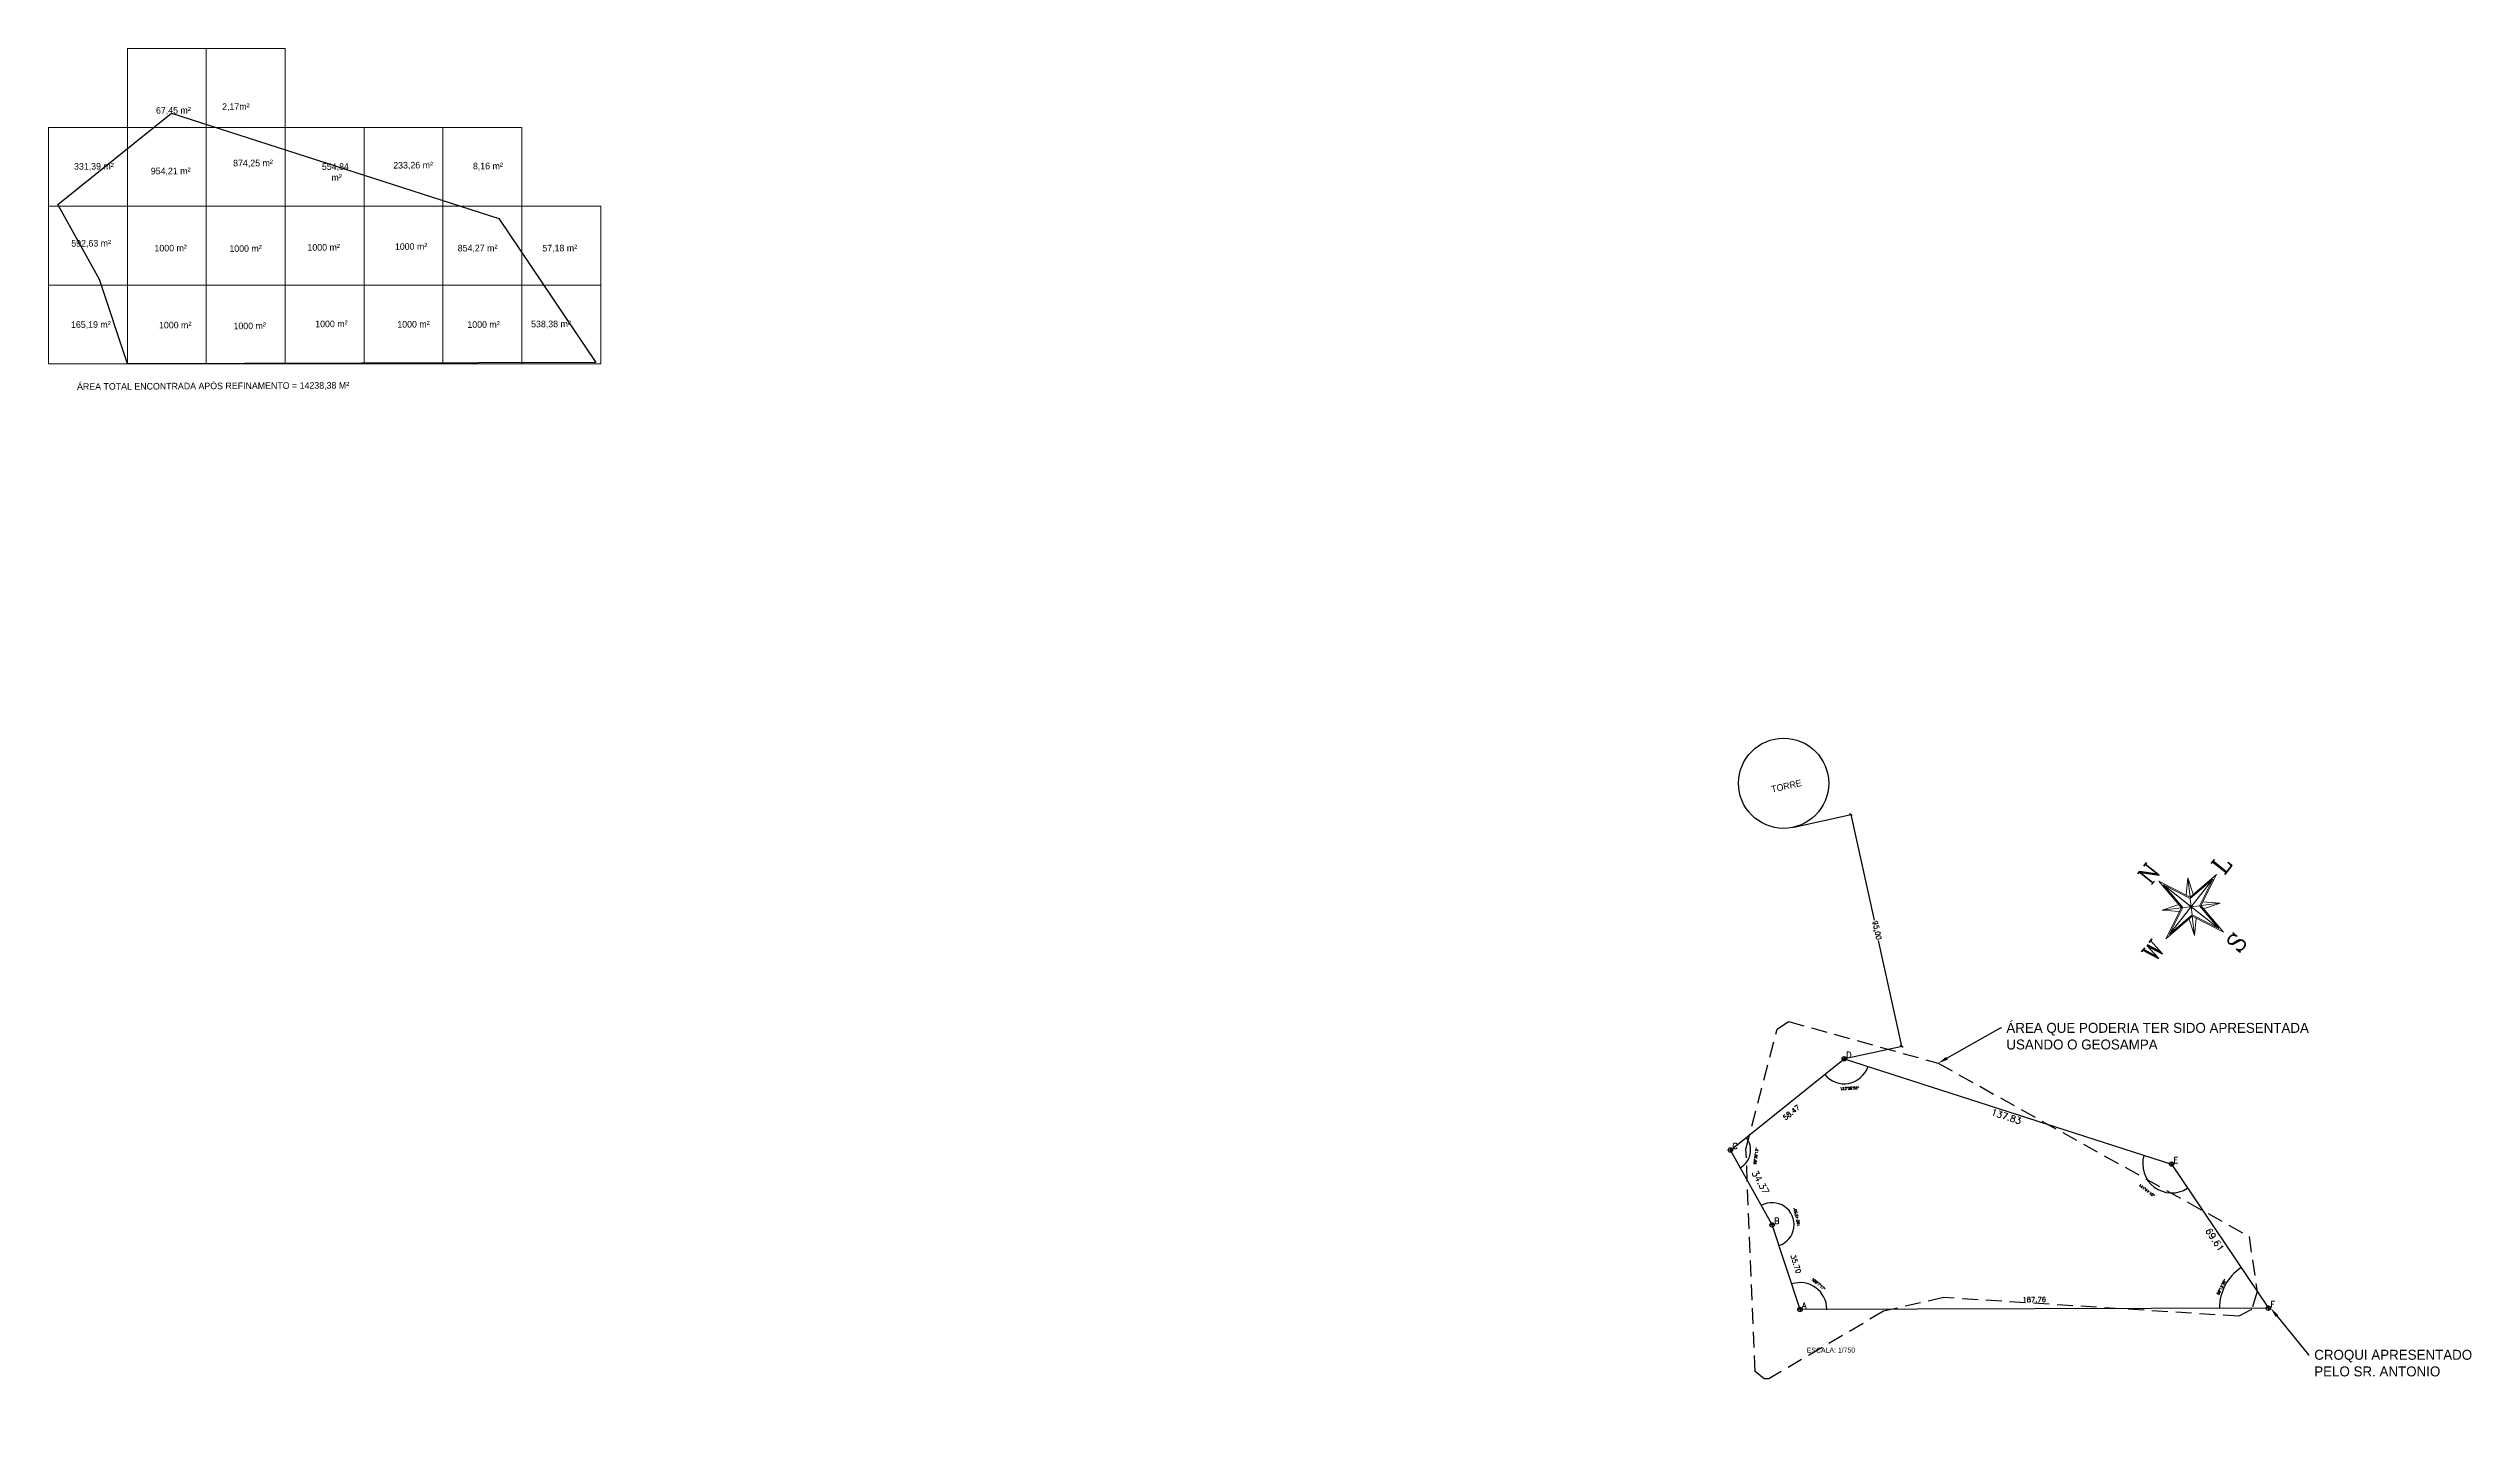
# Model space of a CAD drawing. Header units: millimetres. Extents: x -127 to 4076, y -110 to 475.
# Drawn here: x 1855 to 2827, y -110 to 444 of the extents above; entities that cross this region are included whole.
import ezdxf
from ezdxf import colors
from ezdxf.entities.mleader import LeaderData, LeaderLine
from ezdxf.enums import TextEntityAlignment as Align
from ezdxf.math import Vec2, Vec3

# ---------------------------------------------------------------- set-up
doc = ezdxf.new("R2010")
doc.units = ezdxf.units.MM
doc.linetypes.add('DASHED2', pattern=[9.525, 6.35, -3.175])
doc.layers.add('AR-AUX', color=1, linetype='Continuous')
doc.layers.add('AR-COB', color=1, linetype='Continuous')
doc.layers.add('ROSA_DOS_VENTOS', color=7, linetype='Continuous', lineweight=0)
doc.layers.add('TXT2', color=2, linetype='Continuous', lineweight=20)
doc.styles.add('Romans', font='romans.shx')
doc.styles.add('RS', font='romans.shx')
doc.styles.add('TEXTO_DO_NORTE', font='')
doc.styles.get('TEXTO_DO_NORTE').set_extended_font_data('Complex', bold=True)
doc.dimstyles.new('interno', dxfattribs={"dimtxt": 0.1, "dimasz": 0.08, "dimexe": 0.04, "dimexo": 0.1, "dimgap": 0, "dimtad": 1, "dimzin": 0, "dimdsep": 46, "dimtxsty": 'RS', "dimblk1": 'OBLIQUE', "dimblk2": 'OBLIQUE', "dimsah": 1, "dimcen": 0, "dimdle": 0.04, "dimse1": 1, "dimse2": 1, "dimsd1": 1, "dimsd2": 1, "dimaunit": 1, "dimadec": 3, "dimazin": 0, "dimtfac": 12.5, "dimtix": 1, "dimtmove": 2, "dimatfit": 3, "dimfxl": 1, "dimtolj": 1, "dimtzin": 0, "dimarcsym": 0})
doc.dimstyles.new('M-100', dxfattribs={"dimtxt": 2, "dimasz": 1, "dimexe": 0.15, "dimexo": 0.25, "dimgap": 0.16, "dimtad": 0, "dimzin": 1, "dimtxsty": 'Romans', "dimblk": 'OBLIQUE', "dimcen": 0.9, "dimclrd": 256, "dimclre": 256, "dimclrt": 256, "dimaunit": 1, "dimadec": 3, "dimazin": 0, "dimtfac": 1, "dimtmove": 0, "dimatfit": 3, "dimldrblk": 'OBLIQUE', "dimfxl": 1, "dimarcsym": 0})

# ---------------------------------------------------------------- blocks, each defined once
blk = doc.blocks.new('*D45')
at = {"layer": 'Defpoints', "color": 0, "transparency": 16777216}
for p in [(2745.11, -58.15), (2557.36, -61.42), (2745.12, -60.88)]:
    blk.add_point(p, dxfattribs=at)
at = {"layer": 'AR-AUX', "color": 0, "transparency": 16777216, "insert": (2651.23, -57.42), "char_height": 0.1, "attachment_point": 5, "rotation": 0.16481, "style": 'RS'}
blk.add_mtext('\\A1;{\\H20x;187.76}', dxfattribs=at)
blk = doc.blocks.new('_OBLIQUE')
at = {"color": 0, "linetype": 'ByBlock'}
blk.add_line((-0.5, -0.5), (0.5, 0.5), dxfattribs=at)
blk = doc.blocks.new('*D46')
at = {"layer": 'Defpoints', "color": 0, "transparency": 16777216}
for p in [(2546.16, -27.53), (2549.15, -26.54), (2557.36, -61.42)]:
    blk.add_point(p, dxfattribs=at)
at = {"layer": 'AR-AUX', "color": 0, "transparency": 16777216, "insert": (2555.7, -43.18), "char_height": 0.1, "attachment_point": 5, "rotation": 288.28617, "style": 'RS'}
blk.add_mtext('\\A1;{\\H20x;35.70}', dxfattribs=at)
blk = doc.blocks.new('*D47')
at = {"layer": 'Defpoints', "color": 0, "transparency": 16777216}
for p in [(2529.46, 2.51), (2532.02, 3.93), (2546.16, -27.53)]:
    blk.add_point(p, dxfattribs=at)
at = {"layer": 'AR-AUX', "color": 0, "transparency": 16777216, "insert": (2541.52, -10.44), "char_height": 0.1, "attachment_point": 5, "rotation": 299.06823, "style": 'RS'}
blk.add_mtext('\\A1;{\\H26.421x;34.37}', dxfattribs=at)
blk = doc.blocks.new('*D48')
at = {"layer": 'Defpoints', "color": 0, "transparency": 16777216}
for p in [(2575.08, 39.09), (2577.14, 36.52), (2529.46, 2.51)]:
    blk.add_point(p, dxfattribs=at)
at = {"layer": 'AR-AUX', "color": 0, "transparency": 16777216, "insert": (2553.9, 17.57), "char_height": 0.1, "attachment_point": 5, "rotation": 38.72187, "style": 'RS'}
blk.add_mtext('\\A1;{\\H20x;58.47}', dxfattribs=at)
blk = doc.blocks.new('*D49')
at = {"layer": 'Defpoints', "color": 0, "transparency": 16777216}
for p in [(2575.08, 39.09), (2705.23, -6.42), (2706.29, -3.11)]:
    blk.add_point(p, dxfattribs=at)
at = {"layer": 'AR-AUX', "color": 0, "transparency": 16777216, "insert": (2640.03, 15.94), "char_height": 0.1, "attachment_point": 5, "rotation": 342.17043, "style": 'RS'}
blk.add_mtext('\\A1;{\\H26.421x;137.83}', dxfattribs=at)
blk = doc.blocks.new('*D50')
at = {"layer": 'Defpoints', "color": 0, "transparency": 16777216}
for p in [(2706.29, -3.11), (2741.94, -63.02), (2745.12, -60.88)]:
    blk.add_point(p, dxfattribs=at)
at = {"layer": 'AR-AUX', "color": 0, "transparency": 16777216, "insert": (2723.62, -33.4), "char_height": 0.1, "attachment_point": 5, "rotation": 303.90641, "style": 'RS'}
blk.add_mtext('\\A1;{\\H26.421x;69.61}', dxfattribs=at)
blk = doc.blocks.new('_Dot')
at = {"layer": 'AR-COB', "color": 0, "lineweight": -2}
blk.add_line((-0.5, 0), (-1, 0), dxfattribs=at)
at = {"layer": 'AR-COB', "color": 0, "const_width": 0.5}
blk.add_lwpolyline([(-0.25, 0, 1), (0.25, 0, 1)], format="xyb", close=True, dxfattribs=at)
blk = doc.blocks.new('*D61')
at = {"layer": 'AR-AUX', "lineweight": -2, "transparency": 16777216}
for p, q in [((2554.91, 131.92), (2577.89, 136.98)), ((2577.74, 136.95), (2587.06, 94.62)), ((2598.16, 44.17), (2588.85, 86.5)), ((2575.33, 39.14), (2598.31, 44.2))]:
    blk.add_line(p, q, dxfattribs=at)
at = {"layer": 'Defpoints', "color": 0, "transparency": 16777216}
for p in [(2554.66, 131.87), (2575.08, 39.09), (2598.16, 44.17)]:
    blk.add_point(p, dxfattribs=at)
at = {"layer": 'AR-AUX', "lineweight": -2, "transparency": 16777216}
for p, rotation in [((2577.74, 136.95), 102.4114295437728), ((2598.16, 44.17), 282.4114295437728)]:
    blk.add_blockref('_OBLIQUE', p, dxfattribs=dict(at, rotation=rotation))
at = {"layer": 'AR-AUX', "transparency": 16777216, "insert": (2587.95, 90.56), "char_height": 2, "attachment_point": 5, "rotation": 282.41143, "style": 'Romans'}
blk.add_mtext('95,00', dxfattribs=at)

msp = doc.modelspace()

# ---------------------------------------------------------------- linework, layer by layer
for p, q in [((2575.962, 39.089), (2574.201, 39.089)), ((2575.081, 39.969), (2575.081, 38.209)), ((2530.344, 2.513), (2528.583, 2.513)), ((2529.463, 3.394), (2529.463, 1.633)), ((2707.17, -3.112), (2705.409, -3.112)), ((2706.29, -2.232), (2706.29, -3.993)), ((2547.042, -27.527), (2545.281, -27.527)), ((2546.162, -26.647), (2546.162, -28.408)), ((2558.244, -61.425), (2556.483, -61.425)), ((2557.363, -60.544), (2557.363, -62.305)), ((2746.001, -60.885), (2744.24, -60.885)), ((2745.121, -60.004), (2745.121, -61.765))]:
    msp.add_line(p, q)
for centre in [(2575.081, 39.089), (2575.081, 39.089), (2529.463, 2.513), (2529.463, 2.513), (2706.29, -3.112), (2706.29, -3.112), (2546.162, -27.527), (2546.162, -27.527), (2557.363, -61.425), (2557.363, -61.425), (2745.121, -60.885), (2745.121, -60.885)]:
    msp.add_circle(centre, 0.88)
at = {"layer": 'AR-AUX'}
for points in [[(1859.032, 381.526), (1904.651, 418.102), (2035.859, 375.901), (2074.69, 318.128), (1886.932, 317.588), (1875.731, 351.486), (1859.032, 381.526)], [(2529.463, 2.513), (2575.081, 39.089), (2706.29, -3.112), (2745.121, -60.885), (2557.363, -61.425), (2546.162, -27.527), (2529.463, 2.513)]]:
    msp.add_lwpolyline(points, dxfattribs=at)
at = {"layer": 'AR-AUX', "linetype": 'DASHED2'}
msp.add_lwpolyline([(2548.171, 50.886), (2552.758, 54.035), (2612.741, 37.313), (2737.338, -32.098), (2740.574, -54.218), (2738.359, -61.408), (2733.286, -64.138), (2614.972, -56.614), (2590.832, -62.123), (2544.881, -89.243), (2542.98, -89.149), (2539.352, -86.23), (2535.714, 2.862), (2548.171, 50.886)], dxfattribs=at)
at = {"layer": 'AR-AUX'}
msp.add_circle((2550.778, 149.521), 18.075, dxfattribs=at)
for centre, radius, start, end in [((2575.081, 39.089), 10.033, 218.093702, 218.721872), ((2575.081, 39.089), 10.033, 219.350043, 341.542263), ((2529.463, 2.513), 8.118, 299.84459, 37.945515), ((2706.29, -3.112), 11.575, 162.714954, 303.36189), ((2529.463, 2.513), 8.118, 298.291877, 299.068233), ((2546.199, -27.394), 8.79, 287.781102, 119.70425), ((2745.121, -60.885), 19.627, 124.22752, 179.843696), ((2745.121, -60.885), 19.627, 123.585301, 123.90641), ((2557.363, -61.425), 10.777, 0.749636, 107.701335), ((2557.363, -61.425), 10.777, 359.579975, 0.164805)]:
    msp.add_arc(centre, radius, start, end, dxfattribs=at)
at = {"layer": 'ROSA_DOS_VENTOS'}
for p, q in [((2710.28, 99.599), (2701.194, 110.255)), ((2701.194, 110.255), (2713.68, 103.913)), ((2703.074, 108.774), (2725.2, 91.339)), ((2710.841, 99.665), (2703.074, 108.774)), ((2703.074, 108.774), (2713.746, 103.353)), ((2710.841, 99.665), (2703.074, 108.774)), ((2703.074, 108.774), (2714.137, 100.056)), ((2705.42, 88.993), (2722.855, 111.12)), ((2712.171, 104.68), (2712.765, 111.628)), ((2712.765, 111.628), (2713.68, 103.913)), ((2712.765, 111.628), (2714.968, 105.012)), ((2713.68, 103.913), (2724.336, 113)), ((2713.746, 103.353), (2722.855, 111.12)), ((2713.746, 103.353), (2722.855, 111.12)), ((2722.855, 111.12), (2714.137, 100.056)), ((2722.855, 111.12), (2717.434, 100.447)), ((2724.336, 113), (2717.994, 100.514)), ((2702.566, 98.684), (2709.182, 100.887)), ((2702.566, 98.684), (2710.28, 99.599)), ((2709.514, 98.09), (2702.566, 98.684)), ((2703.938, 87.113), (2710.28, 99.599)), ((2705.42, 88.993), (2714.137, 100.056)), ((2705.42, 88.993), (2710.841, 99.665)), ((2710.28, 99.599), (2709.514, 98.09)), ((2714.137, 100.056), (2710.841, 99.665)), ((2713.68, 103.913), (2712.171, 104.68)), ((2714.137, 100.056), (2713.746, 103.353)), ((2714.137, 100.056), (2717.434, 100.447)), ((2725.2, 91.339), (2714.137, 100.056)), ((2714.137, 100.056), (2714.528, 96.76)), ((2717.434, 100.447), (2725.2, 91.339)), ((2717.434, 100.447), (2725.2, 91.339)), ((2717.994, 100.514), (2718.761, 102.023)), ((2725.708, 101.429), (2717.994, 100.514)), ((2717.994, 100.514), (2727.081, 89.857)), ((2718.761, 102.023), (2725.708, 101.429)), ((2725.708, 101.429), (2719.093, 99.226)), ((2714.595, 96.199), (2703.938, 87.113)), ((2714.528, 96.76), (2705.42, 88.993)), ((2714.528, 96.76), (2705.42, 88.993)), ((2715.51, 88.485), (2713.307, 95.101)), ((2725.2, 91.339), (2714.528, 96.76)), ((2727.081, 89.857), (2714.595, 96.199)), ((2715.51, 88.485), (2714.595, 96.199)), ((2714.595, 96.199), (2716.104, 95.433)), ((2716.104, 95.433), (2715.51, 88.485))]:
    msp.add_line(p, q, dxfattribs=at)
at = {"layer": 'TXT2'}
for points in [[(1886.932, 412.448), (1918.552, 412.448), (1918.552, 444.068), (1886.932, 444.068)], [(1918.552, 412.448), (1950.172, 412.448), (1950.172, 444.068), (1918.552, 444.068)], [(1855.312, 380.828), (1886.932, 380.828), (1886.932, 412.448), (1855.312, 412.448)], [(1886.932, 380.828), (1918.552, 380.828), (1918.552, 412.448), (1886.932, 412.448)], [(1918.552, 380.828), (1950.172, 380.828), (1950.172, 412.448), (1918.552, 412.448)], [(1950.172, 380.828), (1981.792, 380.828), (1981.792, 412.448), (1950.172, 412.448)], [(1981.792, 380.828), (2013.412, 380.828), (2013.412, 412.448), (1981.792, 412.448)], [(2013.412, 380.828), (2045.032, 380.828), (2045.032, 412.448), (2013.412, 412.448)], [(1855.312, 349.208), (1886.932, 349.208), (1886.932, 380.828), (1855.312, 380.828)], [(1886.932, 349.208), (1918.552, 349.208), (1918.552, 380.828), (1886.932, 380.828)], [(1918.552, 349.208), (1950.172, 349.208), (1950.172, 380.828), (1918.552, 380.828)], [(1950.172, 349.208), (1981.792, 349.208), (1981.792, 380.828), (1950.172, 380.828)], [(1981.792, 349.208), (2013.412, 349.208), (2013.412, 380.828), (1981.792, 380.828)], [(2013.412, 349.208), (2045.032, 349.208), (2045.032, 380.828), (2013.412, 380.828)], [(2045.032, 349.208), (2076.652, 349.208), (2076.652, 380.828), (2045.032, 380.828)], [(1855.312, 317.588), (1886.932, 317.588), (1886.932, 349.208), (1855.312, 349.208)], [(1886.932, 317.588), (1918.552, 317.588), (1918.552, 349.208), (1886.932, 349.208)], [(1918.552, 317.588), (1950.172, 317.588), (1950.172, 349.208), (1918.552, 349.208)], [(1950.172, 317.588), (1981.792, 317.588), (1981.792, 349.208), (1950.172, 349.208)], [(1981.792, 317.588), (2013.412, 317.588), (2013.412, 349.208), (1981.792, 349.208)], [(2013.412, 317.588), (2045.032, 317.588), (2045.032, 349.208), (2013.412, 349.208)], [(2045.032, 317.588), (2076.652, 317.588), (2076.652, 349.208), (2045.032, 349.208)]]:
    msp.add_lwpolyline(points, close=True, dxfattribs=at)

# ---------------------------------------------------------------- block references
at = {"layer": 'AR-AUX'}
for p, xscale, yscale, zscale, rotation in [((2567.254, 32.813), 0.11, 0.11, 0.11, 129.0359572804586), ((2584.633, 36.017), 0.1100000000000001, 0.1100000000000001, 0.1100000000000001, 71.85634832480365), ((2535.797, 7.591), 0.1100000000000001, 0.1100000000000001, 0.1100000000000001, 128.3336936749367), ((2695.271, 0.432), 0.1100000000000001, 0.1100000000000001, 0.1100000000000001, 72.44269360541918), ((2533.407, -4.582), 0.11, 0.11, 0.11, 209.4564116914195), ((2712.746, -12.718), 0.1100000000000001, 0.1100000000000001, 0.1100000000000001, 33.63415033384133), ((2541.844, -19.759), 0.11, 0.11, 0.11, 209.0719627808283), ((2548.884, -35.764), 0.1100000000000001, 0.1100000000000001, 0.1100000000000001, 197.8642142617767), ((2734.172, -44.595), 0.1100000000000001, 0.1100000000000001, 0.1100000000000001, 34.06696527673762), ((2553.982, -51.192), 0.11, 0.11, 0.11, 197.9937501103554), ((2568.14, -61.394), 0.11, 0.11, 0.11, 270.4572207714766), ((2725.493, -60.941), 0.1100000000000001, 0.1100000000000001, 0.1100000000000001, 270.0042505941647)]:
    msp.add_blockref('_Dot', p, dxfattribs=dict(at, xscale=xscale, yscale=yscale, zscale=zscale, rotation=rotation))

# ---------------------------------------------------------------- texts
at = {"attachment_point": 5}
for s, width, gutter_width, insert, char_height, rotation in [('67,45 m{\\fArial|b0|i0|c0|p34;²}', 17.39195, 0.661, (1905.407, 419.017), 2.64207, 0.273816), ('2,17m{\\fArial|b0|i0|c0|p34;²}', 17.39195, 0.661, (1930.446, 420.523), 2.64207, 0.273816), ('331,39 m{\\fArial|b0|i0|c0|p34;²}', 17.39195, 0.661, (1873.534, 396.599), 2.64207, 0.273816), ('874,25 m{\\fArial|b0|i0|c0|p34;²}', 17.39195, 0.661, (1937.317, 397.914), 2.64207, 0.273816), ('233,26 m{\\fArial|b0|i0|c0|p34;²}', 17.39195, 0.661, (2001.486, 397.042), 2.64207, 0.273816), ('8,16 m{\\fArial|b0|i0|c0|p34;²}', 17.39195, 0.661, (2031.456, 396.713), 2.64207, 0.273816), ('954,21 m{\\fArial|b0|i0|c0|p34;²}', 17.39195, 0.661, (1904.304, 394.721), 2.64207, 0.273816), ('554,84\\P m{\\fArial|b0|i0|c0|p34;²}', 17.39195, 0.661, (1970.329, 394.535), 2.64207, 0.273816), ('592,63 m{\\fArial|b0|i0|c0|p34;²}', 17.39195, 0.661, (1872.433, 365.733), 2.64207, 0.273816), ('1000 m{\\fArial|b0|i0|c0|p34;²}', 17.39195, 0.661, (1904.304, 364.012), 2.64207, 0.273816), ('1000 m{\\fArial|b0|i0|c0|p34;²}', 17.39195, 0.661, (1934.322, 363.852), 2.64207, 0.273816), ('1000 m{\\fArial|b0|i0|c0|p34;²}', 17.39195, 0.661, (1965.623, 364.333), 2.64207, 0.273816), ('1000 m{\\fArial|b0|i0|c0|p34;²}', 17.39195, 0.661, (2000.673, 364.653), 2.64207, 0.273816), ('854,27 m{\\fArial|b0|i0|c0|p34;²}', 17.39195, 0.661, (2027.322, 363.806), 2.64207, 0.273816), ('57,18 m{\\fArial|b0|i0|c0|p34;²}', 17.39195, 0.661, (2060.257, 363.806), 2.64207, 0.273816), ('165,19 m{\\fArial|b0|i0|c0|p34;²}', 17.39195, 0.661, (1872.323, 333.172), 2.64207, 0.273816), ('1000 m{\\fArial|b0|i0|c0|p34;²}', 17.39195, 0.661, (1906.129, 333.172), 2.64207, 0.273816), ('1000 m{\\fArial|b0|i0|c0|p34;²}', 17.39195, 0.661, (1935.985, 332.851), 2.64207, 0.273816), ('1000 m{\\fArial|b0|i0|c0|p34;²}', 17.39195, 0.661, (1968.731, 333.653), 2.64207, 0.273816), ('1000 m{\\fArial|b0|i0|c0|p34;²}', 17.39195, 0.661, (2001.638, 333.492), 2.64207, 0.273816), ('1000 m{\\fArial|b0|i0|c0|p34;²}', 17.39195, 0.661, (2029.718, 333.4), 2.64207, 0.273816), ('538,38 m{\\fArial|b0|i0|c0|p34;²}', 17.39195, 0.661, (2056.744, 333.4), 2.64207, 0.273816), ('ÁREA TOTAL ENCONTRADA APÓS REFINAMENTO = 14238,38 M{\\fArial|b0|i0|c0|p34;²}', 150.36339, 0.661, (1921.32, 308.551), 2.64207, 0.273816), ('TORRE', 150.36339, 0.661, (2551.91, 148.398), 2.6421, 12.685246), ('ESCALA: 1/750', 26.3308, 1, (2569.769, -77.719), 2, 0.217651)]:
    msp.add_mtext_dynamic_manual_height_columns(s, width=width, gutter_width=gutter_width, heights=[0], dxfattribs=dict(at, insert=insert, char_height=char_height, rotation=rotation))
at = {"char_height": 2.392, "attachment_point": 1, "style": 'Romans'}
for s, insert in [('D', (2575.873, 41.891)), ('C', (2530.255, 5.316)), ('E', (2707.081, -0.31)), ('B', (2546.953, -24.725)), ('F', (2745.912, -58.082)), ('A', (2558.155, -58.622))]:
    msp.add_mtext_dynamic_manual_height_columns(s, width=5.82259, gutter_width=3.588, heights=[0], dxfattribs=dict(at, insert=insert))
at = {"layer": 'AR-AUX', "attachment_point": 5, "style": 'Romans'}
for s, insert, char_height, rotation in [('123°26\'55"', (2577.256, 27.251), 1, 3.365629), ('99°39\'13"', (2539.712, 0.116), 1, 82.060354), ('{\\H6.66667x;141°44\'10"}', (2696.344, -13.73), 0.15, 323.038422), ('{\\H6.66667x;190º45\'55\\H1x;"}', (2556.107, -24.305), 0.15, 103.244927), ('108°7\'17"', (2564.76, -51.279), 1, 318.896291), ('56°15\'30"', (2726.324, -52.419), 1, 63.299926)]:
    msp.add_mtext(s, dxfattribs=dict(at, insert=insert, char_height=char_height, rotation=rotation))
at = {"layer": 'ROSA_DOS_VENTOS', "style": 'TEXTO_DO_NORTE'}
msp.add_text('N', height=7.042, rotation=51.763524, dxfattribs=at).set_placement((2701.723, 109.838), align=Align.BOTTOM_CENTER)
msp.add_text('L', height=7.042, rotation=51.763524, dxfattribs=at).set_placement((2727.323, 112.477))
msp.add_text('S', height=7.042, rotation=51.763524, dxfattribs=at).set_placement((2729.625, 87.853), align=Align.TOP_CENTER)
msp.add_text('W', height=7.042, rotation=51.763524, dxfattribs=at).set_placement((2704.12, 83.029), align=Align.RIGHT)

# ---------------------------------------------------------------- dimensions: what is measured, and where the dimension line sits
at = {"layer": 'AR-AUX'}
dim = msp.add_linear_dim(base=(2598.161, 44.168), p1=(2554.663, 131.869), p2=(2575.081, 39.089), angle=102.41143, dimstyle='M-100', dxfattribs=at)
dim.commit()
dim.dimension.update_dxf_attribs({"geometry": '*D61', "text_midpoint": (2587.952, 90.558)})
dim = msp.add_linear_dim(base=(2577.138, 36.523), p1=(2529.463, 2.513), p2=(2575.081, 39.089), angle=38.721872, text='{\\H20x;<>}', dimstyle='interno', dxfattribs=at)
dim.commit()
dim.dimension.update_dxf_attribs({"geometry": '*D48', "text_midpoint": (2553.898, 17.575), "dimtype": 161})
for p1, p2, distance, text, picture, middle in [((2575.081, 39.089), (2706.29, -3.112), -3.475, '{\\H26.421x;<>}', '*D49', (2640.026, 15.938)), ((2546.162, -27.527), (2529.463, 2.513), -2.926, '{\\H26.421x;<>}', '*D47', (2541.525, -10.444)), ((2706.29, -3.112), (2745.121, -60.885), -3.83, '{\\H26.421x;<>}', '*D50', (2723.623, -33.398)), ((2557.363, -61.425), (2546.162, -27.527), -3.143, '{\\H20x;<>}', '*D46', (2555.696, -43.176)), ((2557.363, -61.425), (2745.121, -60.885), 2.74, '{\\H20x;<>}', '*D45', (2651.231, -57.415))]:
    dim = msp.add_aligned_dim(p1=p1, p2=p2, distance=distance, text=text, dimstyle='interno', dxfattribs=at)
    dim.commit()
    dim.dimension.update_dxf_attribs({"geometry": picture, "text_midpoint": middle})

# ---------------------------------------------------------------- leaders
ml = msp.add_multileader_mtext('Standard', dxfattribs=at)
ml.set_content('ÁREA QUE PODERIA TER SIDO APRESENTADA \\PUSANDO O GEOSAMPA', color=256)
ml.set_leader_properties()
ml.build(insert=Vec2(0, 0))
ml.multileader.update_dxf_attribs({"text_right_attachment_type": 6, "dogleg_length": 0.36})
ctx = ml.context
ctx.base_point, ctx.plane_origin = Vec3(2638.068, 51.473), Vec3(2612.741, 37.313)
ctx.right_attachment = 6
notes = []
notes.append((ctx, [(0, (1, 1, 0), (2637.708, 51.473), (1, 0), 0.36, [(0, [(2612.741, 37.313)], 0, [])])]))
ctx.mtext.insert, ctx.mtext.flow_direction = Vec3(2640.068, 53.473), 5
ml = msp.add_multileader_mtext('Standard', dxfattribs=at)
ml.set_content('CROQUI APRESENTADO \\PPELO SR. ANTONIO', color=256)
ml.set_leader_properties()
ml.build(insert=Vec2(0, 0))
ml.multileader.update_dxf_attribs({"text_right_attachment_type": 6, "dogleg_length": 0.36})
ctx = ml.context
ctx.base_point, ctx.plane_origin = Vec3(2761.477, -79.568), Vec3(2746.001, -60.885)
ctx.right_attachment = 6
notes.append((ctx, [(0, (1, 1, 0), (2761.117, -79.568), (1, 0), 0.36, [(0, [(2746.001, -60.885)], 0, [])])]))
ctx.mtext.insert, ctx.mtext.flow_direction = Vec3(2763.477, -77.568), 5
for ctx, leaders in notes:
    for number, flags, end, landing, length, lines in leaders:
        leader = LeaderData()
        leader.index, (leader.has_last_leader_line, leader.has_dogleg_vector, leader.attachment_direction) = number, flags
        leader.last_leader_point, leader.dogleg_vector, leader.dogleg_length = Vec3(end), Vec3(landing), length
        for number, points, colour, breaks in lines:
            line = LeaderLine()
            line.index, line.vertices, line.color, line.breaks = number, Vec3.list(points), colors.encode_raw_color(colour), breaks
            leader.lines.append(line)
        ctx.leaders.append(leader)

doc.saveas('drawing.dxf')
